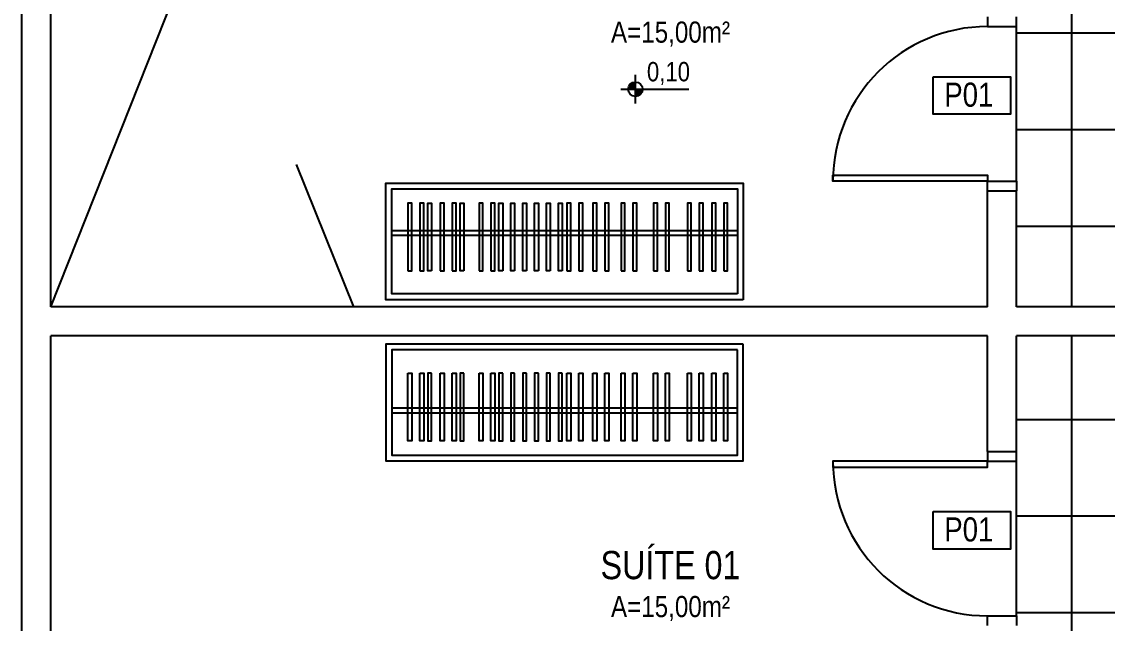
# Model space of a CAD drawing. Header units: millimetres. Extents: x 4156 to 4603, y 996 to 1078.
# Drawn here: x 4163.35 to 4169.53, y 1060.81 to 1064.24 of the extents above; entities that cross this region are included whole.
import ezdxf
from ezdxf.enums import TextEntityAlignment as Align

# ---------------------------------------------------------------- set-up
doc = ezdxf.new("R2010")
doc.units = ezdxf.units.MM
doc.header["$LTSCALE"] = 20
doc.linetypes.add('HIDDEN2', pattern=[0.1875, 0.125, -0.0625])
doc.layers.add('-HIDRO', color=8, linetype='Continuous')
doc.layers.add('E-txt-g', color=3, linetype='Continuous')
doc.layers.add('E-Txt-W', color=7, linetype='Continuous', lineweight=20)
doc.styles.add('F2', font='ARIALN.TTF')
doc.styles.add('REG60', font='romans.shx', dxfattribs={"width": 0.8, "height": 0.15})
doc.styles.add('REG80', font='romans.shx', dxfattribs={"width": 0.8, "height": 0.2})

# ---------------------------------------------------------------- blocks, each defined once
blk = doc.blocks.new('TXT-AMB75')
at = {"layer": 'E-txt-g', "style": 'REG80', "width": 0.8, "flags": 8}
blk.add_attdef('TXT', text='', height=0.2, dxfattribs=at).set_placement((0.0055, 0.2964), align=Align.CENTER)
at = {"layer": 'E-Txt-W', "style": 'REG60', "width": 0.8, "flags": 8}
blk.add_attdef('TXT', text='', height=0.15, dxfattribs=at).set_placement((0.0055, 0.0271), align=Align.CENTER)
blk = doc.blocks.new('NV')
at = {"color": 4, "linetype": 'ByBlock', "ltscale": 0.5}
for p, q in [((-1.4143, -0.1421), (-1.4143, 0.1067)), ((-1.5387, -0.0177), (-0.9535, -0.0177))]:
    blk.add_line(p, q, dxfattribs=at)
at = {"color": 4, "ltscale": 2.5}
blk.add_circle((-1.4143, -0.0177), 0.0622, dxfattribs=at)
at = {"color": 4}
for points in [[(-1.4143, -0.0177), (-1.4583, 0.0263), (-1.4765, -0.0177), (-1.4717, 0.0061)], [(-1.4143, -0.0177), (-1.4143, 0.0445), (-1.4583, 0.0263), (-1.4381, 0.0398)], [(-1.4143, -0.0177), (-1.3521, -0.0177), (-1.3703, -0.0617), (-1.3568, -0.0415)], [(-1.4143, -0.0177), (-1.3703, -0.0617), (-1.4143, -0.0799), (-1.3905, -0.0752)]]:
    blk.add_solid(points, dxfattribs=at)
at = {"layer": 'E-Txt-W', "color": 4, "ltscale": 2.5, "style": 'F2'}
blk.add_attdef('COTAPISO', (-1.3058, 0.0735), '', height=0.15, dxfattribs=at)

msp = doc.modelspace()

# ---------------------------------------------------------------- hatches: boundary and pattern name
at = {"layer": '-HIDRO'}
h = msp.add_hatch(dxfattribs=at)
h.set_pattern_fill('ANSI37,_O', color=256, scale=4.4, angle=45)
h.set_pattern_definition([(90, (1828.53146, 654.4225), (-0.55, 3e-16), []), (180, (1828.53146, 654.4225), (-3e-16, -0.55), [])])
h.paths.add_polyline_path([(4171.2167, 1049.0842), (4169.0167, 1049.0842), (4169.0167, 1044.7942), (4171.2167, 1044.7942)])
h.paths.add_polyline_path([(4171.2167, 1053.5392), (4169.0167, 1053.5392), (4169.0167, 1049.2492), (4171.2167, 1049.2492)])
h.paths.add_polyline_path([(4171.2167, 1057.9942), (4169.0167, 1057.9942), (4169.0167, 1053.7042), (4171.2167, 1053.7042)])
h.paths.add_polyline_path([(4171.2167, 1062.4492), (4169.0167, 1062.4492), (4169.0167, 1058.1592), (4171.2167, 1058.1592)])
h.paths.add_polyline_path([(4171.2167, 1066.9042), (4169.0717, 1066.9042), (4169.0167, 1066.9042), (4169.0167, 1062.6142), (4171.2167, 1062.6142)])

# ---------------------------------------------------------------- linework, layer by layer
at = {"layer": '-HIDRO', "linetype": 'Continuous'}
for p, q in [((4163.3517, 1044.6292), (4163.3517, 1070.0392)), ((4163.5167, 1062.6142), (4163.5167, 1064.3742)), ((4168.8517, 1062.6142), (4168.8517, 1063.2742)), ((4168.8517, 1063.2742), (4169.0167, 1063.2742)), ((4169.0167, 1062.6142), (4169.0167, 1063.2742)), ((4168.8517, 1062.6142), (4163.5167, 1062.6142)), ((4171.2167, 1062.6142), (4169.0167, 1062.6142)), ((4163.5167, 1060.6892), (4163.5167, 1062.4492)), ((4168.8517, 1062.4492), (4163.5167, 1062.4492)), ((4168.8517, 1061.7892), (4168.8517, 1062.4492)), ((4169.0167, 1061.7892), (4169.0167, 1062.4492)), ((4171.2167, 1062.4492), (4169.0167, 1062.4492)), ((4168.8517, 1061.7892), (4169.0167, 1061.7892))]:
    msp.add_line(p, q, dxfattribs=at)
at = {"layer": '-HIDRO', "linetype": 'HIDDEN2'}
for p, q in [((4163.5167, 1062.6142), (4165.2217, 1066.9042)), ((4163.5167, 1066.9042), (4165.2403, 1062.6142))]:
    msp.add_line(p, q, dxfattribs=at)
at = {"layer": '-HIDRO'}
for p, q in [((4169.0167, 1063.3292), (4169.0167, 1064.2092)), ((4169.0167, 1060.8542), (4169.0167, 1061.7342))]:
    msp.add_line(p, q, dxfattribs=at)
at = {"layer": '-HIDRO', "ltscale": 0.5}
for p, q in [((4167.4279, 1063.0462), (4165.4586, 1063.0462)), ((4167.4279, 1063.0187), (4165.4586, 1063.0187)), ((4167.4279, 1062.036), (4165.4586, 1062.036)), ((4167.4279, 1062.0085), (4165.4586, 1062.0085))]:
    msp.add_line(p, q, dxfattribs=at)
at = {"layer": '-HIDRO'}
for points in [[(4168.8517, 1064.2642), (4168.8517, 1064.2092), (4169.0167, 1064.2092), (4169.0167, 1064.2642)], [(4168.8517, 1063.2742), (4168.8517, 1063.3292), (4169.0167, 1063.3292), (4169.0167, 1063.2742)], [(4168.8517, 1061.7892), (4168.8517, 1061.7342), (4169.0167, 1061.7342), (4169.0167, 1061.7892)], [(4168.8517, 1060.7992), (4168.8517, 1060.8542), (4169.0167, 1060.8542), (4169.0167, 1060.7992)]]:
    msp.add_lwpolyline(points, dxfattribs=at)
for points in [[(4168.5423, 1063.9236), (4168.9826, 1063.9236), (4168.9826, 1063.7095), (4168.5423, 1063.7095)], [(4167.4609, 1062.6539), (4165.4256, 1062.6539), (4165.4256, 1063.3182), (4167.4609, 1063.3182)], [(4168.8517, 1063.3292), (4167.9717, 1063.3292), (4167.9717, 1063.3622), (4168.8517, 1063.3622)], [(4167.4279, 1062.6869), (4165.4586, 1062.6869), (4165.4586, 1063.2852), (4167.4279, 1063.2852)], [(4167.4609, 1062.4008), (4165.4256, 1062.4008), (4165.4256, 1061.7364), (4167.4609, 1061.7364)], [(4167.4279, 1062.3678), (4165.4586, 1062.3678), (4165.4586, 1061.7694), (4167.4279, 1061.7694)], [(4168.8517, 1061.7342), (4167.9717, 1061.7342), (4167.9717, 1061.7012), (4168.8517, 1061.7012)], [(4168.5423, 1061.4486), (4168.9826, 1061.4486), (4168.9826, 1061.2345), (4168.5423, 1061.2345)]]:
    msp.add_lwpolyline(points, close=True, dxfattribs=at)
at = {"layer": '-HIDRO', "ltscale": 0.5}
for points in [[(4165.5512, 1062.8182), (4165.5732, 1062.8182), (4165.5732, 1063.2032), (4165.5512, 1063.2032)], [(4165.6189, 1062.8182), (4165.6409, 1062.8182), (4165.6409, 1063.2032), (4165.6189, 1063.2032)], [(4165.686, 1062.8182), (4165.664, 1062.8182), (4165.664, 1063.2032), (4165.686, 1063.2032)], [(4165.7353, 1062.8182), (4165.7573, 1062.8182), (4165.7573, 1063.2032), (4165.7353, 1063.2032)], [(4165.803, 1062.8182), (4165.825, 1062.8182), (4165.825, 1063.2032), (4165.803, 1063.2032)], [(4165.8701, 1062.8182), (4165.8481, 1062.8182), (4165.8481, 1063.2032), (4165.8701, 1063.2032)], [(4165.9563, 1062.8182), (4165.9783, 1062.8182), (4165.9783, 1063.2032), (4165.9563, 1063.2032)], [(4166.024, 1062.8182), (4166.046, 1062.8182), (4166.046, 1063.2032), (4166.024, 1063.2032)], [(4166.0911, 1062.8182), (4166.0691, 1062.8182), (4166.0691, 1063.2032), (4166.0911, 1063.2032)], [(4166.1588, 1062.8182), (4166.1368, 1062.8182), (4166.1368, 1063.2032), (4166.1588, 1063.2032)], [(4166.2266, 1062.8182), (4166.2046, 1062.8182), (4166.2046, 1063.2032), (4166.2266, 1063.2032)], [(4166.2943, 1062.8182), (4166.2723, 1062.8182), (4166.2723, 1063.2032), (4166.2943, 1063.2032)], [(4166.362, 1062.8182), (4166.34, 1062.8182), (4166.34, 1063.2032), (4166.362, 1063.2032)], [(4166.4297, 1062.8182), (4166.4077, 1062.8182), (4166.4077, 1063.2032), (4166.4297, 1063.2032)], [(4166.4565, 1062.8182), (4166.4785, 1062.8182), (4166.4785, 1063.2032), (4166.4565, 1063.2032)], [(4166.5243, 1062.8182), (4166.5463, 1062.8182), (4166.5463, 1063.2032), (4166.5243, 1063.2032)], [(4166.6046, 1062.8182), (4166.6266, 1062.8182), (4166.6266, 1063.2032), (4166.6046, 1063.2032)], [(4166.6723, 1062.8182), (4166.6943, 1062.8182), (4166.6943, 1063.2032), (4166.6723, 1063.2032)], [(4166.7649, 1062.8182), (4166.7869, 1062.8182), (4166.7869, 1063.2032), (4166.7649, 1063.2032)], [(4166.8326, 1062.8182), (4166.8546, 1062.8182), (4166.8546, 1063.2032), (4166.8326, 1063.2032)], [(4166.9497, 1062.8182), (4166.9717, 1062.8182), (4166.9717, 1063.2032), (4166.9497, 1063.2032)], [(4167.0174, 1062.8182), (4167.0394, 1062.8182), (4167.0394, 1063.2032), (4167.0174, 1063.2032)], [(4167.1426, 1062.8182), (4167.1646, 1062.8182), (4167.1646, 1063.2032), (4167.1426, 1063.2032)], [(4167.2103, 1062.8182), (4167.2323, 1062.8182), (4167.2323, 1063.2032), (4167.2103, 1063.2032)], [(4167.2818, 1062.8182), (4167.3038, 1062.8182), (4167.3038, 1063.2032), (4167.2818, 1063.2032)], [(4167.3495, 1062.8182), (4167.3715, 1062.8182), (4167.3715, 1063.2032), (4167.3495, 1063.2032)], [(4165.5512, 1062.2365), (4165.5732, 1062.2365), (4165.5732, 1061.8515), (4165.5512, 1061.8515)], [(4165.6189, 1062.2365), (4165.6409, 1062.2365), (4165.6409, 1061.8515), (4165.6189, 1061.8515)], [(4165.686, 1062.2365), (4165.664, 1062.2365), (4165.664, 1061.8515), (4165.686, 1061.8515)], [(4165.7353, 1062.2365), (4165.7573, 1062.2365), (4165.7573, 1061.8515), (4165.7353, 1061.8515)], [(4165.803, 1062.2365), (4165.825, 1062.2365), (4165.825, 1061.8515), (4165.803, 1061.8515)], [(4165.8701, 1062.2365), (4165.8481, 1062.2365), (4165.8481, 1061.8515), (4165.8701, 1061.8515)], [(4165.9563, 1062.2365), (4165.9783, 1062.2365), (4165.9783, 1061.8515), (4165.9563, 1061.8515)], [(4166.024, 1062.2365), (4166.046, 1062.2365), (4166.046, 1061.8515), (4166.024, 1061.8515)], [(4166.0911, 1062.2365), (4166.0691, 1062.2365), (4166.0691, 1061.8515), (4166.0911, 1061.8515)], [(4166.1588, 1062.2365), (4166.1368, 1062.2365), (4166.1368, 1061.8515), (4166.1588, 1061.8515)], [(4166.2266, 1062.2365), (4166.2046, 1062.2365), (4166.2046, 1061.8515), (4166.2266, 1061.8515)], [(4166.2943, 1062.2365), (4166.2723, 1062.2365), (4166.2723, 1061.8515), (4166.2943, 1061.8515)], [(4166.362, 1062.2365), (4166.34, 1062.2365), (4166.34, 1061.8515), (4166.362, 1061.8515)], [(4166.4297, 1062.2365), (4166.4077, 1062.2365), (4166.4077, 1061.8515), (4166.4297, 1061.8515)], [(4166.4565, 1062.2365), (4166.4785, 1062.2365), (4166.4785, 1061.8515), (4166.4565, 1061.8515)], [(4166.5243, 1062.2365), (4166.5463, 1062.2365), (4166.5463, 1061.8515), (4166.5243, 1061.8515)], [(4166.6046, 1062.2365), (4166.6266, 1062.2365), (4166.6266, 1061.8515), (4166.6046, 1061.8515)], [(4166.6723, 1062.2365), (4166.6943, 1062.2365), (4166.6943, 1061.8515), (4166.6723, 1061.8515)], [(4166.7649, 1062.2365), (4166.7869, 1062.2365), (4166.7869, 1061.8515), (4166.7649, 1061.8515)], [(4166.8326, 1062.2365), (4166.8546, 1062.2365), (4166.8546, 1061.8515), (4166.8326, 1061.8515)], [(4166.9497, 1062.2365), (4166.9717, 1062.2365), (4166.9717, 1061.8515), (4166.9497, 1061.8515)], [(4167.0174, 1062.2365), (4167.0394, 1062.2365), (4167.0394, 1061.8515), (4167.0174, 1061.8515)], [(4167.1426, 1062.2365), (4167.1646, 1062.2365), (4167.1646, 1061.8515), (4167.1426, 1061.8515)], [(4167.2103, 1062.2365), (4167.2323, 1062.2365), (4167.2323, 1061.8515), (4167.2103, 1061.8515)], [(4167.2818, 1062.2365), (4167.3038, 1062.2365), (4167.3038, 1061.8515), (4167.2818, 1061.8515)], [(4167.3495, 1062.2365), (4167.3715, 1062.2365), (4167.3715, 1061.8515), (4167.3495, 1061.8515)]]:
    msp.add_lwpolyline(points, close=True, dxfattribs=at)
at = {"layer": '-HIDRO'}
for centre, start, end in [((4168.8517, 1063.3292), 90, 180), ((4168.8517, 1061.7342), 180, 270)]:
    msp.add_arc(centre, 0.88, start, end, dxfattribs=at)

# ---------------------------------------------------------------- block references
ref = msp.add_blockref('TXT-AMB75', (4167.042, 1064.0957), dxfattribs=dict(at, xscale=0.8019000000000002, yscale=0.8019000000000002, zscale=0.8019000000000002))
ref.add_attrib('TXT', 'SUÍTE 01', dxfattribs={"layer": 'E-txt-g', "color": 2, "height": 0.16038, "style": 'F2'}).set_placement((4167.0463, 1064.3334), align=Align.CENTER)
ref.add_attrib('TXT', 'A=15,00m²', dxfattribs={"layer": 'E-Txt-W', "height": 0.12029, "style": 'F2'}).set_placement((4167.0463, 1064.1174), align=Align.CENTER)
ref = msp.add_blockref('NV', (4167.7798, 1063.864), dxfattribs=dict(at, xscale=0.66, yscale=0.66, zscale=0.66))
ref.add_attrib('COTAPISO', '0,10', (4166.9121, 1063.8973), dxfattribs={"layer": 'E-Txt-W', "color": 4, "ltscale": 2.5, "height": 0.11, "style": 'F2'})
ref = msp.add_blockref('TXT-AMB75', (4167.042, 1060.8254), dxfattribs=dict(at, xscale=0.8019000000000002, yscale=0.8019000000000002, zscale=0.8019000000000002))
ref.add_attrib('TXT', 'SUÍTE 01', dxfattribs={"layer": 'E-txt-g', "color": 2, "height": 0.16038, "style": 'F2'}).set_placement((4167.0463, 1061.0631), align=Align.CENTER)
ref.add_attrib('TXT', 'A=15,00m²', dxfattribs={"layer": 'E-Txt-W', "height": 0.12029, "style": 'F2'}).set_placement((4167.0463, 1060.8471), align=Align.CENTER)

# ---------------------------------------------------------------- texts
at = {"layer": '-HIDRO', "linetype": 'Continuous', "style": 'F2'}
for p in [(4168.6056, 1063.8898), (4168.6056, 1061.4148)]:
    msp.add_text('P01', height=0.13706, dxfattribs=at).set_placement(p, align=Align.TOP_LEFT)

doc.saveas('drawing.dxf')
